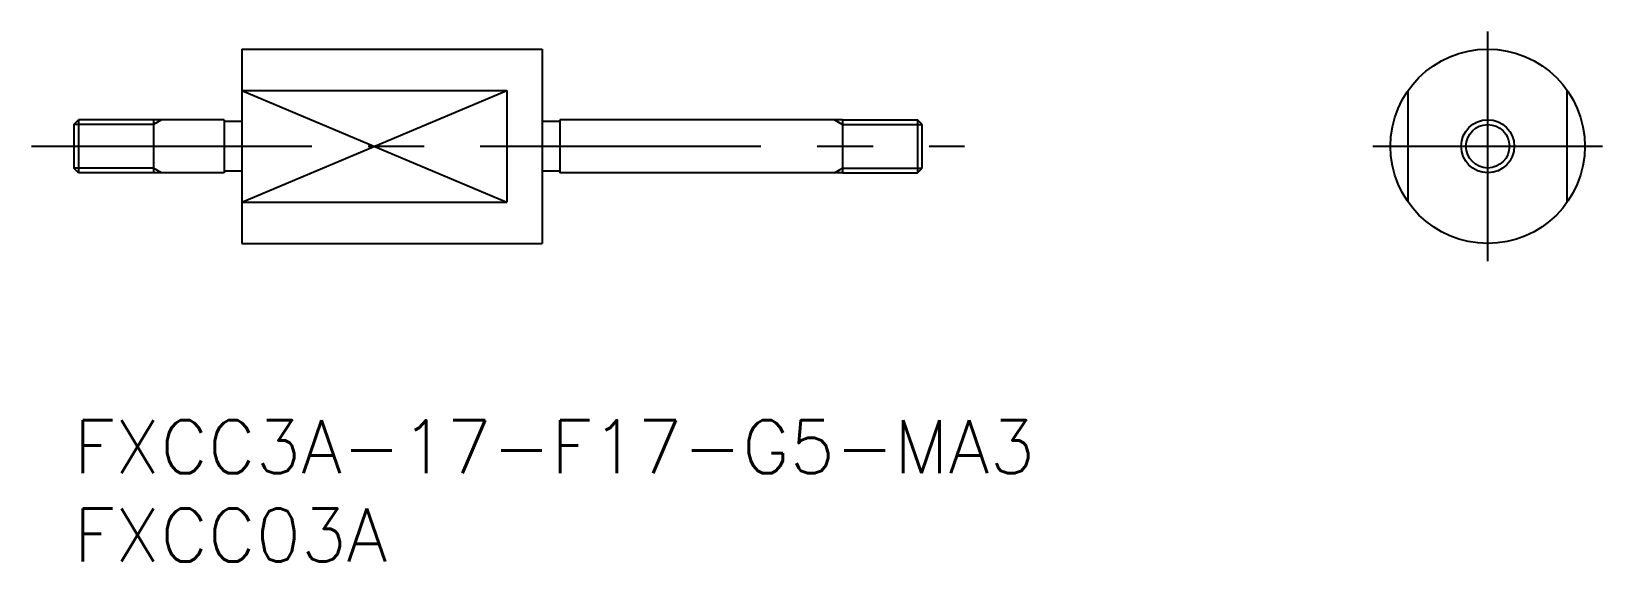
# Model space of a CAD drawing. Extents: x -2.4 to 86.5, y -8 to 22.
import ezdxf

# ---------------------------------------------------------------- set-up
doc = ezdxf.new("R2010")
doc.units = 0
doc.header["$LTSCALE"] = 0.5
doc.linetypes.add('CENTER', pattern=[50.8, 31.75, -6.35, 6.35, -6.35])
doc.linetypes.add('DASHED', pattern=[19.05, 12.7, -6.35])
for name, color, linetype in [('MSM_CENTER', 1, 'CENTER'), ('MSM_CONTINUOUS', 7, 'CONTINUOUS'), ('MSM_DASHED', 4, 'DASHED'), ('MSM_NARROW', 5, 'CONTINUOUS'), ('MSM_PART_NUMBER', 7, 'CONTINUOUS')]:
    doc.layers.add(name, color=color, linetype=linetype)
doc.styles.get("Standard").update_dxf_attribs({"font": 'txt.shx', "height": 3, "bigfont": 'bigfont.shx'})

# ---------------------------------------------------------------- blocks, each defined once
blk = doc.blocks.new('*U3')
at = {"layer": 'MSM_PART_NUMBER'}
blk.add_text('FXCC3A-17-F17-G5-MA3', height=3, dxfattribs=at).set_placement((0, -3))
blk = doc.blocks.new('*U4')
at = {"layer": 'MSM_PART_NUMBER'}
blk.add_text('FXCC03A', height=3, dxfattribs=at).set_placement((0, -8))

msp = doc.modelspace()

# ---------------------------------------------------------------- linework, layer by layer
at = {"layer": 'MSM_CENTER'}
for p, q in [((80, 9), (80, 22)), ((-2.4, 15.5), (50.4, 15.5)), ((73.5, 15.5), (86.5, 15.5))]:
    msp.add_line(p, q, dxfattribs=at)
at = {"layer": 'MSM_CONTINUOUS'}
for p, q in [((9.5, 21), (9.5, 10)), ((9.5, 21), (26.5, 21)), ((26.5, 21), (26.5, 10)), ((9.5, 18.662), (24.5, 18.662)), ((24.5, 18.662), (24.5, 12.338)), ((0, 16.729), (0.27, 17)), ((0.27, 17), (0.27, 14)), ((8.5, 17), (0.27, 17)), ((4.5, 17), (4.5, 14)), ((8.5, 17), (8.5, 14)), ((9.5, 16.9), (8.5, 16.9)), ((27.5, 16.9), (26.5, 16.9)), ((43.5, 17), (27.5, 17)), ((27.5, 17), (27.5, 14)), ((43.5, 17), (43.5, 14)), ((43.5, 17), (47.729, 17)), ((48, 16.729), (47.729, 17)), ((47.729, 17), (47.729, 14)), ((0, 16.729), (0, 14.27)), ((48, 14.27), (48, 16.729)), ((0.27, 14), (0, 14.27)), ((47.729, 14), (48, 14.27)), ((8.5, 14), (0.27, 14)), ((9.5, 14.1), (8.5, 14.1)), ((27.5, 14.1), (26.5, 14.1)), ((43.5, 14), (27.5, 14)), ((43.5, 14), (47.729, 14)), ((9.5, 12.338), (24.5, 12.338)), ((9.5, 10), (26.5, 10))]:
    msp.add_line(p, q, dxfattribs=at)
for radius in [5.5, 1.5]:
    msp.add_circle((80, 15.5), radius, dxfattribs=at)
at = {"layer": 'MSM_DASHED'}
for p, q in [((75.5, 12.338), (75.5, 18.662)), ((84.5, 12.338), (84.5, 18.662))]:
    msp.add_line(p, q, dxfattribs=at)
at = {"layer": 'MSM_NARROW'}
for p, q in [((9.5, 18.662), (24.5, 12.338)), ((9.5, 12.338), (24.5, 18.662)), ((4.969, 17), (4.5, 16.729)), ((43.031, 17), (43.5, 16.729)), ((4.5, 16.729), (0, 16.729)), ((43.5, 16.729), (48, 16.729)), ((4.5, 14.27), (0, 14.27)), ((4.969, 14), (4.5, 14.27)), ((43.031, 14), (43.5, 14.27)), ((43.5, 14.27), (48, 14.27))]:
    msp.add_line(p, q, dxfattribs=at)
msp.add_circle((80, 15.5), 1.229, dxfattribs=at)

# ---------------------------------------------------------------- block references
at = {"layer": 'MSM_CONTINUOUS'}
for name in ['*U3', '*U4']:
    msp.add_blockref(name, (0, 0), dxfattribs=at)

doc.saveas('drawing.dxf')
